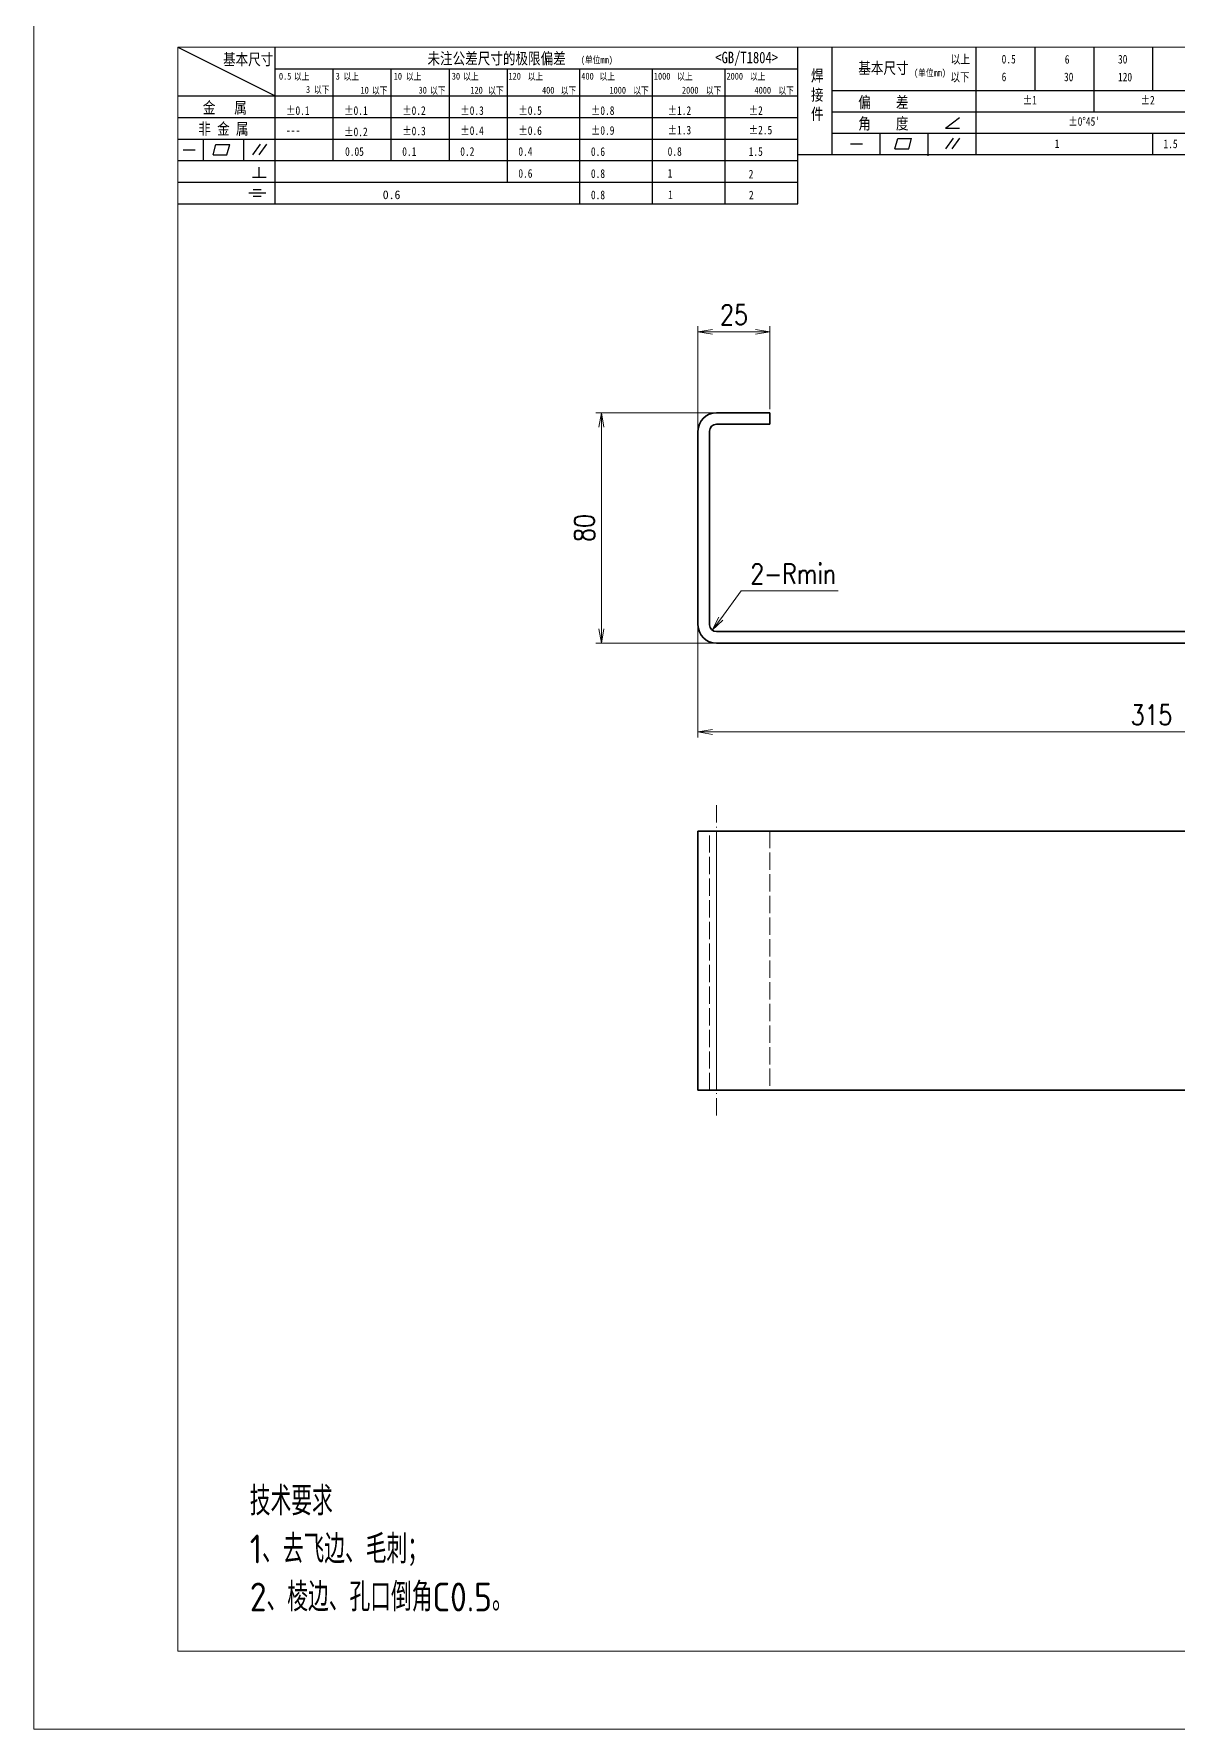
# Model space of a CAD drawing. Header units: millimetres. Extents: x -50043 to 104182, y -50696 to 36662.
# Drawn here: x -45073 to -44676, y 35772 to 36361 of the extents above; entities that cross this region are included whole.
import ezdxf

# ---------------------------------------------------------------- set-up
doc = ezdxf.new("R2010")
doc.units = ezdxf.units.MM
doc.header["$LTSCALE"] = 0.5
doc.linetypes.add('DASHDOT', pattern=[18.5, 12, -3, 0.5, -3])
doc.linetypes.add('DASHED', pattern=[15, 12, -3])
doc.layers.add('图\\M+19E79\\M+195B6\\M+18E9A', color=7, linetype='Continuous')
doc.layers.add('图框', color=7, linetype='Continuous', lineweight=18)
doc.layers.add('标注线', color=3, linetype='Continuous', lineweight=18)
doc.layers.add('打印', color=7, linetype='Continuous', lineweight=15, plot=False)
doc.layers.add('打印-禁用', color=7, linetype='Continuous', lineweight=15, plot=False)
doc.styles.add('DIM', font='romans.shx', dxfattribs={"width": 0.8, "bigfont": 'bigfont.shx'})
doc.styles.add('国标', font='simfang.ttf', dxfattribs={"width": 0.8})
doc.styles.add('机械长仿宋', font='gbenor.shx', dxfattribs={"height": 1, "bigfont": 'gbcbig.shx'})
doc.dimstyles.new('DEH 1-2$0', dxfattribs={"dimscale": 2, "dimtxt": 3.5, "dimasz": 2.5, "dimexe": 1, "dimexo": 0.625, "dimgap": 1.2, "dimtad": 1, "dimdsep": 46, "dimtxsty": 'DIM', "dimblk": 'OPEN', "dimcen": 0, "dimclrd": 8, "dimclre": 8, "dimclrt": 2, "dimazin": 2, "dimtfac": 0.5, "dimtmove": 0, "dimatfit": 3, "dimldrblk": 'OPEN', "dimfxl": 0, "dimtolj": 2, "dimlwd": 13, "dimlwe": 13, "dimarcsym": 0})
doc.dimstyles.new('DEH 1-2$4', dxfattribs={"dimscale": 2, "dimtxt": 3.5, "dimasz": 2.5, "dimexe": 1, "dimexo": 0.625, "dimgap": 1.2, "dimtad": 1, "dimtoh": 1, "dimdsep": 46, "dimtxsty": 'DIM', "dimblk": 'OPEN', "dimcen": 0, "dimclrd": 8, "dimclre": 8, "dimclrt": 2, "dimazin": 2, "dimtfac": 0.5, "dimtofl": 0, "dimtmove": 0, "dimatfit": 3, "dimldrblk": 'OPEN', "dimfxl": 0, "dimtolj": 2, "dimlwd": 18, "dimlwe": 18, "dimarcsym": 0})

# ---------------------------------------------------------------- blocks, each defined once
blk = doc.blocks.new('GZDEH零件A3图框V01版')
at = {"layer": '图\\M+19E79\\M+195B6\\M+18E9A', "color": 9}
for p, q in [((2882.49, -1554.46), (2899.37, -1562.92)), ((2899.37, -1581.67), (2899.37, -1554.46)), ((2990.09, -1581.67), (2990.09, -1554.46)), ((2996.09, -1573.08), (2996.09, -1554.46)), ((3021.09, -1561.98), (3021.09, -1554.46)), ((3031.31, -1561.98), (3031.31, -1554.46)), ((3041.53, -1561.98), (3041.53, -1554.46)), ((3051.75, -1561.98), (3051.75, -1554.46)), ((2899.37, -1558.24), (2990.09, -1558.24)), ((2909.45, -1574.17), (2909.45, -1558.24)), ((2919.53, -1574.17), (2919.53, -1558.24)), ((2929.61, -1574.17), (2929.61, -1558.24)), ((2939.69, -1577.92), (2939.69, -1558.24)), ((2952.29, -1581.67), (2952.29, -1558.24)), ((2964.89, -1581.67), (2964.89, -1558.24)), ((2977.49, -1581.67), (2977.49, -1558.24)), ((2996.09, -1561.98), (3113.09, -1561.98)), ((3021.09, -1573.08), (3021.09, -1561.98)), ((3041.53, -1565.68), (3041.53, -1561.98)), ((2882.49, -1562.92), (2990.09, -1562.92)), ((2882.49, -1566.67), (2990.09, -1566.67)), ((2996.09, -1565.68), (3113.09, -1565.68)), ((3015.75, -1568.51), (3018.15, -1566.66)), ((3015.75, -1568.51), (3018.15, -1568.51)), ((2882.49, -1570.42), (2990.09, -1570.42)), ((2886.92, -1574.12), (2886.92, -1570.42)), ((2888.59, -1573.16), (2889.07, -1571.37)), ((2889.07, -1571.37), (2891.48, -1571.37)), ((2891, -1573.16), (2891.48, -1571.37)), ((2893.91, -1574.12), (2893.91, -1570.42)), ((2895.52, -1573.16), (2896.85, -1571.3)), ((2896.6, -1573.16), (2897.94, -1571.3)), ((2996.09, -1569.38), (3113.09, -1569.38)), ((2999.26, -1571.23), (3001.32, -1571.23)), ((3004.42, -1573.08), (3004.42, -1569.38)), ((3006.97, -1572.12), (3007.45, -1570.33)), ((3007.45, -1570.33), (3009.86, -1570.33)), ((3009.39, -1572.12), (3009.86, -1570.33)), ((3012.75, -1573.08), (3012.75, -1569.38)), ((3015.81, -1572.12), (3017.15, -1570.26)), ((3016.89, -1572.12), (3018.23, -1570.26)), ((3051.75, -1573.08), (3051.75, -1569.38)), ((2882.49, -1574.17), (2990.09, -1574.17)), ((2883.43, -1572.27), (2885.49, -1572.27)), ((2888.59, -1573.16), (2891, -1573.16)), ((2990.09, -1573.08), (3113.09, -1573.08)), ((3006.97, -1572.12), (3009.39, -1572.12)), ((3012.75, -1573.33), (3012.75, -1573.08)), ((2895.42, -1577.05), (2897.81, -1577.05)), ((2896.58, -1577.05), (2896.58, -1575.28)), ((2882.49, -1577.92), (2990.09, -1577.92)), ((2894.79, -1579.77), (2897.77, -1579.77)), ((2895.57, -1579.17), (2896.92, -1579.17)), ((2882.49, -1581.67), (2990.09, -1581.67)), ((2895.57, -1580.37), (2896.93, -1580.37))]:
    blk.add_line(p, q, dxfattribs=at)
at = {"layer": '图框', "linetype": 'Continuous'}
for p, q in [((2882.49, -1554.46), (2882.49, -1832.96)), ((3272.49, -1554.46), (2882.49, -1554.46)), ((2882.49, -1832.96), (3272.49, -1832.96))]:
    blk.add_line(p, q, dxfattribs=at)
at = {"layer": '打印-禁用', "linetype": 'Continuous'}
for p, q in [((2857.49, -1549.46), (2857.49, -1846.46)), ((2857.49, -1846.46), (3277.49, -1846.46))]:
    blk.add_line(p, q, dxfattribs=at)
at = {"layer": '图\\M+19E79\\M+195B6\\M+18E9A', "color": 9, "style": '国标', "width": 0.8}
for s, height, p in [('基本尺寸', 2, (2890.33, -1557.58)), ('未注公差尺寸的极限偏差', 2, (2925.81, -1557.44)), ('<GB/T1804>', 2, (2975.78, -1557.27)), ('以上', 1.5, (3016.64, -1557.33)), ('0.5', 1.5, (3025.49, -1557.3)), ('6', 1.5, (3036.45, -1557.34)), ('30', 1.5, (3045.69, -1557.31)), ('30', 1.2, (2930.04, -1560.11)), ('基本尺寸', 2, (3000.6, -1559.1)), ('以下', 1.5, (3016.58, -1560.43)), ('6', 1.5, (3025.49, -1560.38)), ('30', 1.5, (3036.31, -1560.39)), ('120', 1.5, (3045.69, -1560.41)), ('金   属', 2, (2886.82, -1565.98)), ('±0.1', 1.5, (2901.27, -1566.23)), ('±0.1', 1.5, (2911.35, -1566.23)), ('±0.2', 1.5, (2921.43, -1566.23)), ('±0.3', 1.5, (2931.51, -1566.23)), ('±0.5', 1.5, (2941.59, -1566.23)), ('±0.8', 1.5, (2954.19, -1566.23)), ('±1.2', 1.5, (2967.51, -1566.23)), ('±2', 1.5, (2981.58, -1566.23)), ('偏    差', 2, (3000.6, -1565.04)), ('±1', 1.5, (3029.16, -1564.42)), ('±2', 1.5, (3049.61, -1564.42)), ('非 金 属', 2, (2886.02, -1569.65)), ('±0.2', 1.5, (2911.35, -1569.92)), ('±0.3', 1.5, (2921.43, -1569.77)), ('±0.4', 1.5, (2931.51, -1569.71)), ('±0.6', 1.5, (2941.59, -1569.71)), ('±0.9', 1.5, (2954.19, -1569.68)), ('±1.3', 1.5, (2967.51, -1569.62)), ('±2.5', 1.5, (2981.58, -1569.61)), ('角    度', 2, (3000.6, -1568.74)), ("±0%%D45'", 1.5, (3037.06, -1568.12)), ('---', 1.5, (2901.27, -1569.65)), ('1', 1.5, (3034.69, -1571.98)), ('1.5', 1.5, (3053.59, -1572.01)), ('0.1', 1.5, (2921.43, -1573.34)), ('0.2', 1.5, (2931.51, -1573.33)), ('0.4', 1.5, (2941.59, -1573.33)), ('0.6', 1.5, (2954.19, -1573.35)), ('0.8', 1.5, (2967.51, -1573.33)), ('1.5', 1.5, (2981.58, -1573.34)), ('0.6', 1.5, (2941.59, -1577.14)), ('0.8', 1.5, (2954.19, -1577.17)), ('1', 1.5, (2967.51, -1577.12)), ('2', 1.5, (2981.58, -1577.26)), ('0.8', 1.5, (2954.19, -1580.87)), ('1', 1.5, (2967.59, -1580.86)), ('2', 1.5, (2981.62, -1580.89))]:
    blk.add_text(s, height=height, dxfattribs=at).set_placement(p)
at = {"layer": '图\\M+19E79\\M+195B6\\M+18E9A', "color": 9, "lineweight": 15, "style": '国标', "width": 0.8}
for s, p in [('(单位mm)', (2952.44, -1557.27)), ('0.5', (2900.03, -1560.11)), ('以上', (2902.64, -1560.16)), ('3', (2909.88, -1560.11)), ('以上', (2911.25, -1560.16)), ('10', (2919.96, -1560.11)), ('以上', (2922.09, -1560.16)), ('以上', (2932.02, -1560.16)), ('120', (2939.88, -1560.11)), ('以上', (2943.21, -1560.16)), ('400', (2952.52, -1560.11)), ('以上', (2955.68, -1560.16)), ('1000', (2965.12, -1560.11)), ('以上', (2969.16, -1560.16)), ('2000', (2977.72, -1560.11)), ('以上', (2981.8, -1560.16)), ('(单位mm)', (3010.27, -1559.51)), ('3', (2904.73, -1562.41)), ('以下', (2906.1, -1562.46)), ('10', (2914.19, -1562.54)), ('以下', (2916.18, -1562.59)), ('30', (2924.27, -1562.54)), ('以下', (2926.26, -1562.59)), ('120', (2933.26, -1562.54)), ('以下', (2936.34, -1562.59)), ('400', (2945.7, -1562.54)), ('以下', (2948.94, -1562.59)), ('1000', (2957.41, -1562.54)), ('以下', (2961.54, -1562.59)), ('2000', (2969.99, -1562.54)), ('以下', (2974.14, -1562.59)), ('4000', (2982.59, -1562.54)), ('以下', (2986.74, -1562.59))]:
    blk.add_text(s, height=1.2, dxfattribs=at).set_placement(p)
at = {"layer": '图\\M+19E79\\M+195B6\\M+18E9A', "color": 9, "lineweight": 13, "style": '国标'}
blk.add_text('0.6', height=1.5, dxfattribs=at).set_placement((2918.05, -1580.85))
at = {"layer": '图\\M+19E79\\M+195B6\\M+18E9A', "color": 9, "insert": (2992.39, -1558.41), "char_height": 2, "width": 3.1877, "attachment_point": 1, "style": '国标'}
blk.add_mtext('焊\\P接\\P件', dxfattribs=at)
at = {"layer": '图\\M+19E79\\M+195B6\\M+18E9A', "color": 9, "insert": (2911.51, -1573.37), "char_height": 1.5, "attachment_point": 7, "style": '国标'}
blk.add_mtext_dynamic_manual_height_columns('0.05', width=5.1982, gutter_width=12.5, heights=[0], dxfattribs=at)
blk = doc.blocks.new('DEH A3')
at = {"layer": '图框'}
blk.add_blockref('GZDEH零件A3图框V01版', (-2857.49, 1846.46), dxfattribs=at)
blk = doc.blocks.new('_Open')
at = {"color": 0, "linetype": 'ByBlock', "lineweight": -2}
for p, q in [((-1, 0.17), (0, 0)), ((-1, -0.17), (0, 0)), ((0, 0), (-1, 0))]:
    blk.add_line(p, q, dxfattribs=at)
blk = doc.blocks.new('*D203')
at = {"layer": 'Defpoints', "color": 0, "transparency": 16777216}
for p in [(-44875.98, 36229.45), (-44828.32, 36229.45), (-44832.44, 36149.45)]:
    blk.add_point(p, dxfattribs=at)
at = {"layer": '标注线', "color": 8, "lineweight": 13, "transparency": 16777216}
for p, q in [((-44829.57, 36229.45), (-44877.98, 36229.45)), ((-44875.98, 36154.45), (-44875.98, 36224.45)), ((-44833.69, 36149.45), (-44877.98, 36149.45))]:
    blk.add_line(p, q, dxfattribs=at)
at = {"layer": '标注线', "color": 8, "lineweight": 13, "transparency": 16777216, "xscale": 5, "yscale": 5, "zscale": 5}
for p, rotation in [((-44875.98, 36229.45), 90), ((-44875.98, 36149.45), 270)]:
    blk.add_blockref('_Open', p, dxfattribs=dict(at, rotation=rotation))
at = {"layer": '标注线', "color": 2, "transparency": 16777216, "insert": (-44881.88, 36189.45), "char_height": 7, "attachment_point": 5, "rotation": 90, "style": 'DIM'}
blk.add_mtext('\\A2;80', dxfattribs=at)
blk = doc.blocks.new('*D204')
at = {"layer": 'Defpoints', "color": 0, "transparency": 16777216}
for p in [(-44842.46, 36187.66), (-44527.46, 36149.45), (-44527.46, 36118.65)]:
    blk.add_point(p, dxfattribs=at)
at = {"layer": '标注线', "color": 8, "lineweight": 13, "transparency": 16777216}
for p, q in [((-44842.46, 36186.41), (-44842.46, 36116.65)), ((-44527.46, 36148.2), (-44527.46, 36116.65)), ((-44837.46, 36118.65), (-44532.46, 36118.65))]:
    blk.add_line(p, q, dxfattribs=at)
at = {"layer": '标注线', "color": 8, "lineweight": 13, "transparency": 16777216, "xscale": 5, "yscale": 5, "zscale": 5, "rotation": 180}
blk.add_blockref('_Open', (-44842.46, 36118.65), dxfattribs=at)
at = {"layer": '标注线', "color": 8, "lineweight": 13, "transparency": 16777216, "xscale": 5, "yscale": 5, "zscale": 5}
blk.add_blockref('_Open', (-44527.46, 36118.65), dxfattribs=at)
at = {"layer": '标注线', "color": 2, "transparency": 16777216, "insert": (-44684.96, 36124.55), "char_height": 7, "attachment_point": 5, "style": 'DIM'}
blk.add_mtext('\\A2;315', dxfattribs=at)
blk = doc.blocks.new('*D205')
at = {"layer": 'Defpoints', "color": 0, "transparency": 16777216}
for p in [(-44842.46, 36257.56), (-44817.46, 36229.45), (-44842.46, 36220.96)]:
    blk.add_point(p, dxfattribs=at)
at = {"layer": '标注线', "color": 8, "lineweight": 13, "transparency": 16777216}
for p, q in [((-44842.46, 36222.21), (-44842.46, 36259.56)), ((-44822.46, 36257.56), (-44837.46, 36257.56)), ((-44817.46, 36230.7), (-44817.46, 36259.56))]:
    blk.add_line(p, q, dxfattribs=at)
at = {"layer": '标注线', "color": 8, "lineweight": 13, "transparency": 16777216, "xscale": 5, "yscale": 5, "zscale": 5, "rotation": 180}
blk.add_blockref('_Open', (-44842.46, 36257.56), dxfattribs=at)
at = {"layer": '标注线', "color": 8, "lineweight": 13, "transparency": 16777216, "xscale": 5, "yscale": 5, "zscale": 5}
blk.add_blockref('_Open', (-44817.46, 36257.56), dxfattribs=at)
at = {"layer": '标注线', "color": 2, "transparency": 16777216, "insert": (-44829.96, 36263.46), "char_height": 7, "attachment_point": 5, "style": 'DIM'}
blk.add_mtext('\\A2;25', dxfattribs=at)
blk = doc.blocks.new('*D207')
at = {"layer": 'Defpoints', "color": 0, "transparency": 16777216}
for p in [(-44837.48, 36153.92), (-44836.06, 36155.85)]:
    blk.add_point(p, dxfattribs=at)
at = {"layer": '标注线', "color": 8, "lineweight": 18, "transparency": 16777216}
for p, q in [((-44827.41, 36167.62), (-44834.52, 36157.95)), ((-44793.81, 36167.62), (-44827.41, 36167.62))]:
    blk.add_line(p, q, dxfattribs=at)
at = {"layer": '标注线', "color": 8, "lineweight": 18, "transparency": 16777216, "xscale": 5, "yscale": 5, "zscale": 5, "rotation": 233.6803633543693}
blk.add_blockref('_Open', (-44837.48, 36153.92), dxfattribs=at)
at = {"layer": '标注线', "color": 2, "transparency": 16777216, "insert": (-44809.41, 36173.52), "char_height": 7, "attachment_point": 5, "style": 'DIM'}
blk.add_mtext('\\A2;{\\Fromans,bigfont|c134;2-Rmin}', dxfattribs=at)

msp = doc.modelspace()

# ---------------------------------------------------------------- linework, layer by layer
at = {"color": 7, "lineweight": 35, "ltscale": 0.465}
for p, q in [((-44817.459, 36229.452), (-44836.059, 36229.452)), ((-44836.059, 36225.452), (-44817.459, 36225.452))]:
    msp.add_line(p, q, dxfattribs=at)
at = {"color": 7, "lineweight": 35, "ltscale": 0.1}
msp.add_line((-44817.459, 36225.452), (-44817.459, 36229.452), dxfattribs=at)
at = {"color": 7, "lineweight": 35}
for p, q in [((-44842.459, 36223.052), (-44842.459, 36155.852)), ((-44838.459, 36155.852), (-44838.459, 36223.052)), ((-44527.459, 36153.452), (-44836.059, 36153.452)), ((-44836.059, 36149.452), (-44527.459, 36149.452)), ((-44842.459, 36084.222), (-44842.459, 35994.222)), ((-44836.059, 36084.222), (-44527.459, 36084.222)), ((-44836.059, 35994.222), (-44527.459, 35994.222))]:
    msp.add_line(p, q, dxfattribs=at)
at = {"color": 2, "linetype": 'DASHDOT', "lineweight": 13}
msp.add_line((-44836.059, 36093.222), (-44836.059, 35985.222), dxfattribs=at)
at = {"color": 7, "lineweight": 35, "ltscale": 0.046863}
for p, q in [((-44842.459, 36084.222), (-44840.585, 36084.222)), ((-44840.585, 35994.222), (-44842.459, 35994.222))]:
    msp.add_line(p, q, dxfattribs=at)
at = {"color": 7, "lineweight": 35, "ltscale": 0.113138}
for p, q in [((-44840.585, 36084.222), (-44836.059, 36084.222)), ((-44836.059, 35994.222), (-44840.585, 35994.222))]:
    msp.add_line(p, q, dxfattribs=at)
at = {"color": 1, "linetype": 'DASHED', "lineweight": 13}
for p, q in [((-44838.459, 35994.222), (-44838.459, 36084.222)), ((-44836.059, 35994.222), (-44836.059, 36084.222)), ((-44836.059, 36084.222), (-44836.059, 35994.222)), ((-44836.059, 36084.222), (-44836.059, 35994.222)), ((-44817.459, 36084.222), (-44817.459, 35994.222))]:
    msp.add_line(p, q, dxfattribs=at)
at = {"color": 7, "lineweight": 13}
msp.add_line((-44836.059, 35994.222), (-44836.059, 36084.222), dxfattribs=at)
at = {"color": 7, "lineweight": 35}
for centre, radius, start, end in [((-44836.059, 36223.052), 6.4, 90.000009, 180.000009), ((-44836.059, 36223.052), 2.4, 90.000009, 180.000009), ((-44836.059, 36155.852), 6.4, 180.000009, 270.000004), ((-44836.059, 36155.852), 2.4, 180.000009, 270.000004)]:
    msp.add_arc(centre, radius, start, end, dxfattribs=at)
at = {"layer": '打印'}
msp.add_lwpolyline([(-45073.026, 36366.417), (-44233.026, 36366.417), (-44233.026, 35772.417), (-45073.026, 35772.417)], close=True, dxfattribs=at)

# ---------------------------------------------------------------- block references
at = {"layer": '图框', "xscale": 2, "yscale": 2, "zscale": 2}
msp.add_blockref('DEH A3', (-45073.026, 35772.417), dxfattribs=at)

# ---------------------------------------------------------------- texts
at = {"layer": '标注线', "color": 2, "insert": (-44998.07, 35813.183), "char_height": 10, "width": 229.64922, "attachment_point": 7, "style": '机械长仿宋'}
msp.add_mtext('\\A2;技术要求\\P1、去飞边、毛刺；\\P2、棱边、孔口倒角C0.5。', dxfattribs=at)

# ---------------------------------------------------------------- dimensions: what is measured, and where the dimension line sits
at = {"layer": '标注线'}
for base, p1, p2, picture, middle in [((-44842.459, 36257.559), (-44817.459, 36229.452), (-44842.459, 36220.962), '*D205', (-44829.959, 36263.459)), ((-44527.459, 36118.646), (-44842.459, 36187.663), (-44527.459, 36149.452), '*D204', (-44684.959, 36124.546))]:
    dim = msp.add_linear_dim(base=base, p1=p1, p2=p2, dimstyle='DEH 1-2$0', dxfattribs=at)
    dim.commit()
    dim.dimension.update_dxf_attribs({"geometry": picture, "text_midpoint": middle})
dim = msp.add_linear_dim(base=(-44875.977, 36229.452), p1=(-44832.443, 36149.452), p2=(-44828.322, 36229.452), angle=90, dimstyle='DEH 1-2$0', dxfattribs=at)
dim.commit()
dim.dimension.update_dxf_attribs({"geometry": '*D203', "text_midpoint": (-44875.977, 36189.452), "dimtype": 160})
dim = msp.add_radius_dim(center=(-44836.059, 36155.852), mpoint=(-44837.481, 36153.918), text='{\\Fromans,bigfont|c134;2-Rmin}', dimstyle='DEH 1-2$4', override={"dimtmove": 1}, dxfattribs=at)
dim.commit()
dim.dimension.update_dxf_attribs({"geometry": '*D207', "text_midpoint": (-44827.412, 36167.616), "dimtype": 164})

doc.saveas('drawing.dxf')
